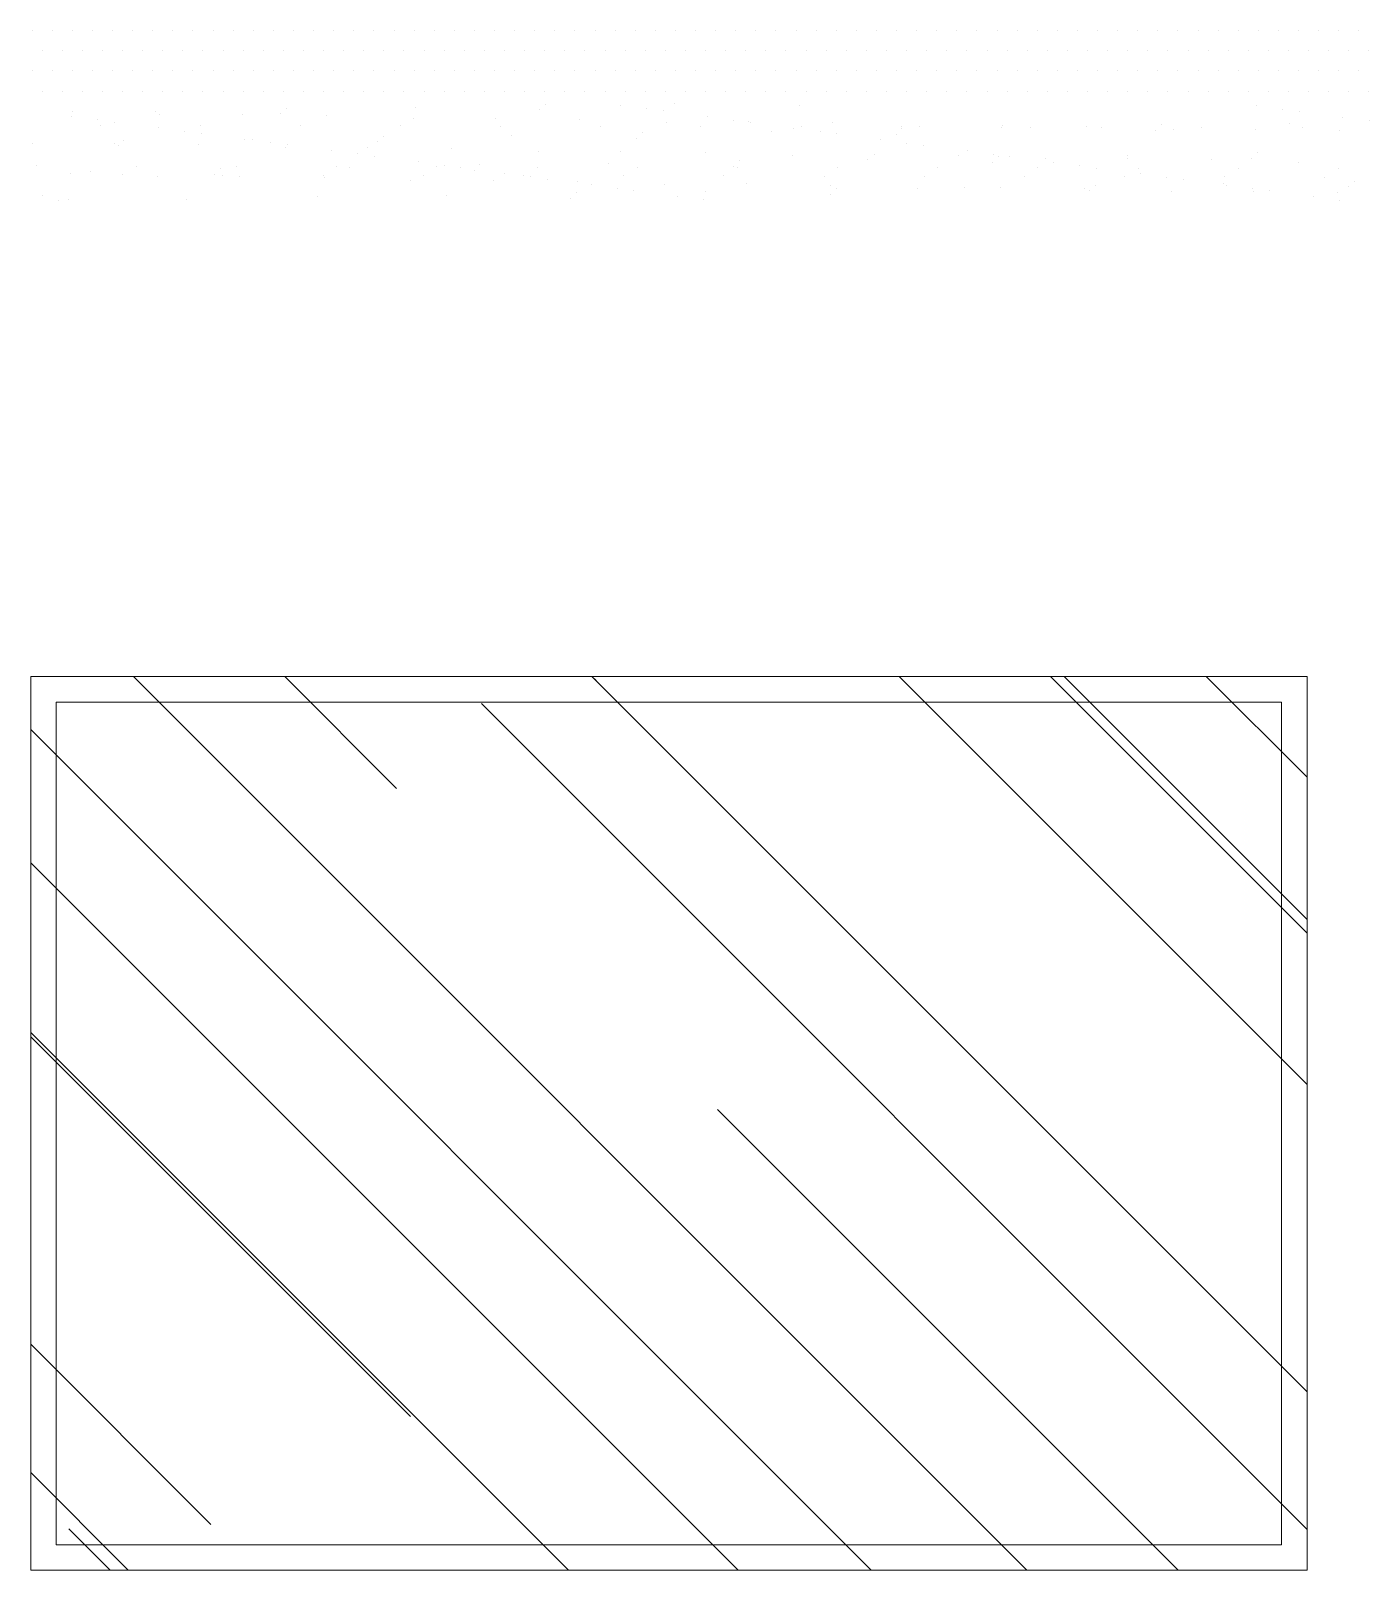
# Model space of a CAD drawing. Header units: millimetres. Extents: x -336 to -33, y -135 to 770.
# Drawn here: x -324.775 to -323.076, y 723.336 to 725.289 of the extents above; entities that cross this region are included whole.
import ezdxf

# ---------------------------------------------------------------- set-up
doc = ezdxf.new("R2010")
doc.units = ezdxf.units.MM
doc.header["$LTSCALE"] = 50
doc.header["$MEASUREMENT"] = 0
doc.layers.get('0').update_dxf_attribs({"linetype": 'CONTINUOUS'})
doc.layers.add('-HIDRO', color=8, linetype='CONTINUOUS')
doc.layers.add('COTA', color=7, linetype='CONTINUOUS')
doc.layers.add('E-Lay-9', color=9, linetype='CONTINUOUS', lineweight=9)

# ---------------------------------------------------------------- blocks, each defined once
blk = doc.blocks.new('A$C7AFB675E')
at = {"color": 8}
for p, q in [((3.5319, 2.1745), (3.5319, 2.1745)), ((3.5634, 2.1745), (3.5634, 2.1745)), ((3.5866, 2.1747), (3.5866, 2.1747)), ((3.5162, 2.1667), (3.5162, 2.1667)), ((3.5319, 2.1588), (3.5319, 2.1588)), ((3.5477, 2.1667), (3.5477, 2.1667)), ((3.5634, 2.1588), (3.5634, 2.1588)), ((3.634, 2.1633), (3.634, 2.1633)), ((3.6382, 2.1586), (3.6382, 2.1586)), ((3.5162, 2.1509), (3.5162, 2.1509)), ((3.5477, 2.1509), (3.5477, 2.1509)), ((3.5839, 2.1542), (3.5839, 2.1542)), ((3.5944, 2.1515), (3.5944, 2.1515)), ((3.624, 2.1506), (3.624, 2.1506)), ((3.643, 2.1499), (3.643, 2.1499)), ((3.6488, 2.1515), (3.6488, 2.1515)), ((3.5162, 2.1352), (3.5162, 2.1352)), ((3.5319, 2.143), (3.5319, 2.143)), ((3.5477, 2.1352), (3.5477, 2.1352)), ((3.5634, 2.143), (3.5634, 2.143)), ((3.6308, 2.14), (3.6308, 2.14)), ((3.5319, 2.1273), (3.5319, 2.1273)), ((3.5634, 2.1273), (3.5634, 2.1273)), ((3.6461, 2.131), (3.6461, 2.131)), ((3.5162, 2.1194), (3.5162, 2.1194)), ((3.5319, 2.1115), (3.5319, 2.1115)), ((3.5477, 2.1194), (3.5477, 2.1194)), ((3.5634, 2.1115), (3.5634, 2.1115)), ((3.5794, 2.12), (3.5794, 2.12)), ((3.5889, 2.1126), (3.5889, 2.1126)), ((3.592, 2.1221), (3.592, 2.1221)), ((3.6196, 2.1196), (3.6196, 2.1196)), ((3.5162, 2.1037), (3.5162, 2.1037)), ((3.5477, 2.1037), (3.5477, 2.1037)), ((3.5776, 2.1069), (3.5776, 2.1069)), ((3.5162, 2.0879), (3.5162, 2.0879)), ((3.5319, 2.0958), (3.5319, 2.0958)), ((3.5477, 2.0879), (3.5477, 2.0879)), ((3.5634, 2.0958), (3.5634, 2.0958)), ((3.5749, 2.0864), (3.5749, 2.0864)), ((3.6118, 2.0875), (3.6118, 2.0875)), ((3.6416, 2.0968), (3.6416, 2.0968)), ((3.5319, 2.08), (3.5319, 2.08)), ((3.5634, 2.08), (3.5634, 2.08)), ((3.5936, 2.0856), (3.5936, 2.0856)), ((3.6161, 2.0829), (3.6161, 2.0829)), ((3.6398, 2.0837), (3.6398, 2.0837)), ((3.6421, 2.084), (3.6421, 2.084)), ((3.5162, 2.0722), (3.5162, 2.0722)), ((3.5319, 2.0643), (3.5319, 2.0643)), ((3.5477, 2.0722), (3.5477, 2.0722)), ((3.5634, 2.0643), (3.5634, 2.0643)), ((3.6238, 2.0721), (3.6238, 2.0721)), ((3.6371, 2.0632), (3.6371, 2.0632)), ((3.5162, 2.0564), (3.5162, 2.0564)), ((3.5477, 2.0564), (3.5477, 2.0564)), ((3.6172, 2.0515), (3.6172, 2.0515)), ((3.6306, 2.0615), (3.6306, 2.0615)), ((3.6362, 2.0609), (3.6362, 2.0609)), ((3.5162, 2.0407), (3.5162, 2.0407)), ((3.5319, 2.0485), (3.5319, 2.0485)), ((3.5477, 2.0407), (3.5477, 2.0407)), ((3.5634, 2.0485), (3.5634, 2.0485)), ((3.5919, 2.0436), (3.5919, 2.0436)), ((3.5319, 2.0328), (3.5319, 2.0328)), ((3.5634, 2.0328), (3.5634, 2.0328)), ((3.6326, 2.029), (3.6326, 2.029)), ((3.5162, 2.0249), (3.5162, 2.0249)), ((3.5319, 2.017), (3.5319, 2.017)), ((3.5477, 2.0249), (3.5477, 2.0249)), ((3.5634, 2.017), (3.5634, 2.017)), ((3.5939, 2.0211), (3.5939, 2.0211)), ((3.6309, 2.0158), (3.6309, 2.0158)), ((3.6424, 2.0195), (3.6424, 2.0195)), ((3.5162, 2.0092), (3.5162, 2.0092)), ((3.5477, 2.0092), (3.5477, 2.0092)), ((3.5897, 2.0118), (3.5897, 2.0118)), ((3.594, 2.0071), (3.594, 2.0071)), ((3.5162, 1.9934), (3.5162, 1.9934)), ((3.5319, 2.0013), (3.5319, 2.0013)), ((3.5477, 1.9934), (3.5477, 1.9934)), ((3.5634, 2.0013), (3.5634, 2.0013)), ((3.6237, 1.9937), (3.6237, 1.9937)), ((3.6282, 1.9953), (3.6282, 1.9953)), ((3.5162, 1.9777), (3.5162, 1.9777)), ((3.5319, 1.9855), (3.5319, 1.9855)), ((3.5477, 1.9777), (3.5477, 1.9777)), ((3.5634, 1.9855), (3.5634, 1.9855)), ((3.6141, 1.9852), (3.6141, 1.9852)), ((3.6163, 1.9855), (3.6163, 1.9855)), ((3.6305, 1.983), (3.6305, 1.983)), ((3.5319, 1.9698), (3.5319, 1.9698)), ((3.5634, 1.9698), (3.5634, 1.9698)), ((3.5162, 1.9619), (3.5162, 1.9619)), ((3.5319, 1.954), (3.5319, 1.954)), ((3.5477, 1.9619), (3.5477, 1.9619)), ((3.5634, 1.954), (3.5634, 1.954)), ((3.5917, 1.9651), (3.5917, 1.9651)), ((3.6237, 1.9611), (3.6237, 1.9611)), ((3.637, 1.9601), (3.637, 1.9601)), ((3.6413, 1.9555), (3.6413, 1.9555)), ((3.5162, 1.9462), (3.5162, 1.9462)), ((3.5477, 1.9462), (3.5477, 1.9462)), ((3.5914, 1.953), (3.5914, 1.953)), ((3.622, 1.948), (3.622, 1.948)), ((3.64, 1.9514), (3.64, 1.9514)), ((3.5162, 1.9304), (3.5162, 1.9304)), ((3.5319, 1.9383), (3.5319, 1.9383)), ((3.5477, 1.9304), (3.5477, 1.9304)), ((3.5634, 1.9383), (3.5634, 1.9383)), ((3.5319, 1.9225), (3.5319, 1.9225)), ((3.5634, 1.9225), (3.5634, 1.9225)), ((3.6166, 1.9211), (3.6166, 1.9211)), ((3.6193, 1.9275), (3.6193, 1.9275)), ((3.5162, 1.9147), (3.5162, 1.9147)), ((3.5319, 1.9068), (3.5319, 1.9068)), ((3.5477, 1.9147), (3.5477, 1.9147)), ((3.5634, 1.9068), (3.5634, 1.9068)), ((3.5919, 1.9094), (3.5919, 1.9094)), ((3.6236, 1.9152), (3.6236, 1.9152)), ((3.5162, 1.8989), (3.5162, 1.8989)), ((3.5477, 1.8989), (3.5477, 1.8989)), ((3.6148, 1.8933), (3.6148, 1.8933)), ((3.6303, 1.9045), (3.6303, 1.9045)), ((3.5162, 1.8832), (3.5162, 1.8832)), ((3.5319, 1.891), (3.5319, 1.891)), ((3.5477, 1.8832), (3.5477, 1.8832)), ((3.5634, 1.891), (3.5634, 1.891)), ((3.5906, 1.8871), (3.5906, 1.8871)), ((3.5916, 1.8866), (3.5916, 1.8866)), ((3.6149, 1.8844), (3.6149, 1.8844)), ((3.6391, 1.8855), (3.6391, 1.8855)), ((3.5319, 1.8753), (3.5319, 1.8753)), ((3.5634, 1.8753), (3.5634, 1.8753)), ((3.613, 1.8802), (3.613, 1.8802)), ((3.6192, 1.8797), (3.6192, 1.8797)), ((3.5162, 1.8674), (3.5162, 1.8674)), ((3.5319, 1.8595), (3.5319, 1.8595)), ((3.5477, 1.8674), (3.5477, 1.8674)), ((3.5634, 1.8595), (3.5634, 1.8595)), ((3.6103, 1.8597), (3.6103, 1.8597)), ((3.6393, 1.8578), (3.6393, 1.8578)), ((3.5162, 1.8517), (3.5162, 1.8517)), ((3.5477, 1.8517), (3.5477, 1.8517)), ((3.6142, 1.853), (3.6142, 1.853)), ((3.5162, 1.8359), (3.5162, 1.8359)), ((3.5319, 1.8438), (3.5319, 1.8438)), ((3.5477, 1.8359), (3.5477, 1.8359)), ((3.5634, 1.8438), (3.5634, 1.8438)), ((3.6234, 1.8367), (3.6234, 1.8367)), ((3.5319, 1.828), (3.5319, 1.828)), ((3.5634, 1.828), (3.5634, 1.828)), ((3.5909, 1.8226), (3.5909, 1.8226)), ((3.6058, 1.8255), (3.6058, 1.8255)), ((3.6302, 1.8261), (3.6302, 1.8261)), ((3.6394, 1.821), (3.6394, 1.821)), ((3.5162, 1.8202), (3.5162, 1.8202)), ((3.5319, 1.8123), (3.5319, 1.8123)), ((3.5477, 1.8202), (3.5477, 1.8202)), ((3.5634, 1.8123), (3.5634, 1.8123)), ((3.6041, 1.8123), (3.6041, 1.8123)), ((3.5162, 1.8044), (3.5162, 1.8044)), ((3.5477, 1.8044), (3.5477, 1.8044)), ((3.5915, 1.8082), (3.5915, 1.8082)), ((3.5928, 1.8086), (3.5928, 1.8086)), ((3.5971, 1.804), (3.5971, 1.804)), ((3.5162, 1.7887), (3.5162, 1.7887)), ((3.5319, 1.7965), (3.5319, 1.7965)), ((3.5477, 1.7887), (3.5477, 1.7887)), ((3.5634, 1.7965), (3.5634, 1.7965)), ((3.6014, 1.7919), (3.6014, 1.7919)), ((3.6134, 1.787), (3.6134, 1.787)), ((3.5162, 1.7729), (3.5162, 1.7729)), ((3.5319, 1.7808), (3.5319, 1.7808)), ((3.5477, 1.7729), (3.5477, 1.7729)), ((3.5634, 1.7808), (3.5634, 1.7808)), ((3.6172, 1.782), (3.6172, 1.782)), ((3.5319, 1.765), (3.5319, 1.765)), ((3.5634, 1.765), (3.5634, 1.765)), ((3.5162, 1.7572), (3.5162, 1.7572)), ((3.5319, 1.7493), (3.5319, 1.7493)), ((3.5477, 1.7572), (3.5477, 1.7572)), ((3.5634, 1.7493), (3.5634, 1.7493)), ((3.5884, 1.7545), (3.5884, 1.7545)), ((3.5969, 1.7576), (3.5969, 1.7576)), ((3.6233, 1.7582), (3.6233, 1.7582)), ((3.637, 1.753), (3.637, 1.753)), ((3.6401, 1.757), (3.6401, 1.757)), ((3.6444, 1.7523), (3.6444, 1.7523)), ((3.5162, 1.7414), (3.5162, 1.7414)), ((3.5477, 1.7414), (3.5477, 1.7414)), ((3.5952, 1.7445), (3.5952, 1.7445)), ((3.63, 1.7476), (3.63, 1.7476)), ((3.5162, 1.7257), (3.5162, 1.7257)), ((3.5319, 1.7335), (3.5319, 1.7335)), ((3.5477, 1.7257), (3.5477, 1.7257)), ((3.5634, 1.7335), (3.5634, 1.7335)), ((3.575, 1.7282), (3.575, 1.7282)), ((3.5913, 1.7297), (3.5913, 1.7297)), ((3.5319, 1.7178), (3.5319, 1.7178)), ((3.5634, 1.7178), (3.5634, 1.7178)), ((3.5925, 1.724), (3.5925, 1.724)), ((3.6137, 1.7226), (3.6137, 1.7226)), ((3.5162, 1.7099), (3.5162, 1.7099)), ((3.5319, 1.702), (3.5319, 1.702)), ((3.5477, 1.7099), (3.5477, 1.7099)), ((3.5634, 1.702), (3.5634, 1.702)), ((3.595, 1.7063), (3.595, 1.7063)), ((3.5162, 1.6942), (3.5162, 1.6942)), ((3.5477, 1.6942), (3.5477, 1.6942)), ((3.5876, 1.6886), (3.5876, 1.6886)), ((3.588, 1.6898), (3.588, 1.6898)), ((3.5162, 1.6784), (3.5162, 1.6784)), ((3.5319, 1.6863), (3.5319, 1.6863)), ((3.5477, 1.6784), (3.5477, 1.6784)), ((3.5634, 1.6863), (3.5634, 1.6863)), ((3.5862, 1.6767), (3.5862, 1.6767)), ((3.618, 1.6812), (3.618, 1.6812)), ((3.6223, 1.6766), (3.6223, 1.6766)), ((3.6231, 1.6797), (3.6231, 1.6797)), ((3.6361, 1.687), (3.6361, 1.687)), ((3.5319, 1.6705), (3.5319, 1.6705)), ((3.5634, 1.6705), (3.5634, 1.6705)), ((3.6299, 1.6691), (3.6299, 1.6691)), ((3.5162, 1.6627), (3.5162, 1.6627)), ((3.5319, 1.6548), (3.5319, 1.6548)), ((3.5477, 1.6627), (3.5477, 1.6627)), ((3.5634, 1.6548), (3.5634, 1.6548)), ((3.5836, 1.6562), (3.5836, 1.6562)), ((3.6112, 1.6545), (3.6112, 1.6545)), ((3.6424, 1.6546), (3.6424, 1.6546)), ((3.6484, 1.6534), (3.6484, 1.6534)), ((3.5162, 1.6469), (3.5162, 1.6469)), ((3.5477, 1.6469), (3.5477, 1.6469)), ((3.5912, 1.6512), (3.5912, 1.6512)), ((3.5162, 1.6312), (3.5162, 1.6312)), ((3.5319, 1.639), (3.5319, 1.639)), ((3.5477, 1.6312), (3.5477, 1.6312)), ((3.5634, 1.639), (3.5634, 1.639)), ((3.5729, 1.6305), (3.5729, 1.6305)), ((3.6457, 1.633), (3.6457, 1.633)), ((3.5319, 1.6233), (3.5319, 1.6233)), ((3.5634, 1.6233), (3.5634, 1.6233)), ((3.579, 1.622), (3.579, 1.622)), ((3.5879, 1.6241), (3.5879, 1.6241)), ((3.6365, 1.6225), (3.6365, 1.6225)), ((3.5162, 1.6154), (3.5162, 1.6154)), ((3.5319, 1.6075), (3.5319, 1.6075)), ((3.5477, 1.6154), (3.5477, 1.6154)), ((3.5634, 1.6075), (3.5634, 1.6075)), ((3.5773, 1.6088), (3.5773, 1.6088)), ((3.5959, 1.6054), (3.5959, 1.6054)), ((3.5162, 1.5997), (3.5162, 1.5997)), ((3.5319, 1.5918), (3.5319, 1.5918)), ((3.5477, 1.5997), (3.5477, 1.5997)), ((3.5634, 1.5918), (3.5634, 1.5918)), ((3.6002, 1.6008), (3.6002, 1.6008)), ((3.623, 1.6013), (3.623, 1.6013)), ((3.6412, 1.5987), (3.6412, 1.5987)), ((3.5162, 1.5839), (3.5162, 1.5839)), ((3.5477, 1.5839), (3.5477, 1.5839)), ((3.5746, 1.5884), (3.5746, 1.5884)), ((3.6104, 1.5885), (3.6104, 1.5885)), ((3.6298, 1.5906), (3.6298, 1.5906)), ((3.6395, 1.5856), (3.6395, 1.5856)), ((3.5162, 1.5682), (3.5162, 1.5682)), ((3.5319, 1.576), (3.5319, 1.576)), ((3.5477, 1.5682), (3.5477, 1.5682)), ((3.5634, 1.576), (3.5634, 1.576)), ((3.591, 1.5727), (3.591, 1.5727)), ((3.6203, 1.5789), (3.6203, 1.5789)), ((3.5319, 1.5603), (3.5319, 1.5603)), ((3.5634, 1.5603), (3.5634, 1.5603)), ((3.5854, 1.5561), (3.5854, 1.5561)), ((3.6368, 1.5651), (3.6368, 1.5651)), ((3.5162, 1.5524), (3.5162, 1.5524)), ((3.5319, 1.5445), (3.5319, 1.5445)), ((3.5477, 1.5524), (3.5477, 1.5524)), ((3.5634, 1.5445), (3.5634, 1.5445)), ((3.634, 1.5545), (3.634, 1.5545)), ((3.6432, 1.5538), (3.6432, 1.5538)), ((3.6475, 1.5491), (3.6475, 1.5491)), ((3.5162, 1.5367), (3.5162, 1.5367)), ((3.5477, 1.5367), (3.5477, 1.5367)), ((3.5162, 1.5209), (3.5162, 1.5209)), ((3.5319, 1.5288), (3.5319, 1.5288)), ((3.5477, 1.5209), (3.5477, 1.5209)), ((3.5634, 1.5288), (3.5634, 1.5288)), ((3.5738, 1.5297), (3.5738, 1.5297)), ((3.578, 1.525), (3.578, 1.525)), ((3.6107, 1.5241), (3.6107, 1.5241)), ((3.6229, 1.5228), (3.6229, 1.5228)), ((3.6323, 1.5309), (3.6323, 1.5309)), ((3.5319, 1.513), (3.5319, 1.513)), ((3.5634, 1.513), (3.5634, 1.513)), ((3.6296, 1.5122), (3.6296, 1.5122)), ((3.6306, 1.5178), (3.6306, 1.5178)), ((3.5162, 1.5052), (3.5162, 1.5052)), ((3.5319, 1.4973), (3.5319, 1.4973)), ((3.5477, 1.5052), (3.5477, 1.5052)), ((3.5634, 1.4973), (3.5634, 1.4973)), ((3.5981, 1.5031), (3.5981, 1.5031)), ((3.6279, 1.4973), (3.6279, 1.4973)), ((3.5162, 1.4894), (3.5162, 1.4894)), ((3.5477, 1.4894), (3.5477, 1.4894)), ((3.5846, 1.4901), (3.5846, 1.4901)), ((3.5909, 1.4943), (3.5909, 1.4943)), ((3.6332, 1.4885), (3.6332, 1.4885)), ((3.5162, 1.4737), (3.5162, 1.4737)), ((3.5319, 1.4815), (3.5319, 1.4815)), ((3.5477, 1.4737), (3.5477, 1.4737)), ((3.5634, 1.4815), (3.5634, 1.4815)), ((3.6211, 1.478), (3.6211, 1.478)), ((3.6254, 1.4734), (3.6254, 1.4734)), ((3.5319, 1.4658), (3.5319, 1.4658)), ((3.5634, 1.4658), (3.5634, 1.4658)), ((3.6234, 1.4631), (3.6234, 1.4631)), ((3.5162, 1.4579), (3.5162, 1.4579)), ((3.5319, 1.45), (3.5319, 1.45)), ((3.5477, 1.4579), (3.5477, 1.4579)), ((3.5634, 1.45), (3.5634, 1.45)), ((3.6082, 1.456), (3.6082, 1.456)), ((3.6216, 1.4499), (3.6216, 1.4499)), ((3.6455, 1.4515), (3.6455, 1.4515)), ((3.5162, 1.4422), (3.5162, 1.4422)), ((3.5477, 1.4422), (3.5477, 1.4422)), ((3.6227, 1.4443), (3.6227, 1.4443)), ((3.5162, 1.4264), (3.5162, 1.4264)), ((3.5319, 1.4343), (3.5319, 1.4343)), ((3.5477, 1.4264), (3.5477, 1.4264)), ((3.5634, 1.4343), (3.5634, 1.4343)), ((3.576, 1.4274), (3.576, 1.4274)), ((3.5849, 1.4256), (3.5849, 1.4256)), ((3.6189, 1.4295), (3.6189, 1.4295)), ((3.6295, 1.4337), (3.6295, 1.4337)), ((3.6335, 1.424), (3.6335, 1.424)), ((3.5319, 1.4185), (3.5319, 1.4185)), ((3.5634, 1.4185), (3.5634, 1.4185)), ((3.5907, 1.4158), (3.5907, 1.4158)), ((3.5162, 1.4107), (3.5162, 1.4107)), ((3.5319, 1.4028), (3.5319, 1.4028)), ((3.5477, 1.4107), (3.5477, 1.4107)), ((3.5634, 1.4028), (3.5634, 1.4028)), ((3.599, 1.4023), (3.599, 1.4023)), ((3.5162, 1.3949), (3.5162, 1.3949)), ((3.5319, 1.387), (3.5319, 1.387)), ((3.5477, 1.3949), (3.5477, 1.3949)), ((3.5634, 1.387), (3.5634, 1.387)), ((3.6033, 1.3976), (3.6033, 1.3976)), ((3.6074, 1.3901), (3.6074, 1.3901)), ((3.6144, 1.3952), (3.6144, 1.3952)), ((3.5162, 1.3792), (3.5162, 1.3792)), ((3.5477, 1.3792), (3.5477, 1.3792)), ((3.6127, 1.3821), (3.6127, 1.3821)), ((3.6233, 1.3757), (3.6233, 1.3757)), ((3.5162, 1.3634), (3.5162, 1.3634)), ((3.5319, 1.3713), (3.5319, 1.3713)), ((3.5477, 1.3634), (3.5477, 1.3634)), ((3.5634, 1.3713), (3.5634, 1.3713)), ((3.6226, 1.3658), (3.6226, 1.3658)), ((3.5319, 1.3555), (3.5319, 1.3555)), ((3.5634, 1.3555), (3.5634, 1.3555)), ((3.5825, 1.3576), (3.5825, 1.3576)), ((3.61, 1.3616), (3.61, 1.3616)), ((3.6293, 1.3552), (3.6293, 1.3552)), ((3.631, 1.356), (3.631, 1.356)), ((3.6463, 1.3506), (3.6463, 1.3506)), ((3.5162, 1.3477), (3.5162, 1.3477)), ((3.5319, 1.3398), (3.5319, 1.3398)), ((3.5477, 1.3477), (3.5477, 1.3477)), ((3.5634, 1.3398), (3.5634, 1.3398)), ((3.5162, 1.3319), (3.5162, 1.3319)), ((3.5477, 1.3319), (3.5477, 1.3319)), ((3.5769, 1.3265), (3.5769, 1.3265)), ((3.5906, 1.3373), (3.5906, 1.3373)), ((3.6055, 1.3274), (3.6055, 1.3274)), ((3.5162, 1.3162), (3.5162, 1.3162)), ((3.5319, 1.324), (3.5319, 1.324)), ((3.5477, 1.3162), (3.5477, 1.3162)), ((3.5634, 1.324), (3.5634, 1.324)), ((3.5811, 1.3219), (3.5811, 1.3219)), ((3.6077, 1.3256), (3.6077, 1.3256)), ((3.5319, 1.3083), (3.5319, 1.3083)), ((3.5634, 1.3083), (3.5634, 1.3083)), ((3.6038, 1.3143), (3.6038, 1.3143)), ((3.5162, 1.3004), (3.5162, 1.3004)), ((3.5319, 1.2925), (3.5319, 1.2925)), ((3.5477, 1.3004), (3.5477, 1.3004)), ((3.5634, 1.2925), (3.5634, 1.2925)), ((3.5816, 1.2916), (3.5816, 1.2916)), ((3.6011, 1.2938), (3.6011, 1.2938)), ((3.6012, 1.3), (3.6012, 1.3)), ((3.5162, 1.2847), (3.5162, 1.2847)), ((3.5477, 1.2847), (3.5477, 1.2847)), ((3.6224, 1.2874), (3.6224, 1.2874)), ((3.6302, 1.29), (3.6302, 1.29)), ((3.5162, 1.2689), (3.5162, 1.2689)), ((3.5319, 1.2768), (3.5319, 1.2768)), ((3.5477, 1.2689), (3.5477, 1.2689)), ((3.5634, 1.2768), (3.5634, 1.2768)), ((3.6242, 1.2749), (3.6242, 1.2749)), ((3.6285, 1.2702), (3.6285, 1.2702)), ((3.6292, 1.2767), (3.6292, 1.2767)), ((3.5319, 1.261), (3.5319, 1.261)), ((3.5634, 1.261), (3.5634, 1.261)), ((3.5905, 1.2588), (3.5905, 1.2588)), ((3.5966, 1.2596), (3.5966, 1.2596)), ((3.6052, 1.2575), (3.6052, 1.2575)), ((3.5162, 1.2532), (3.5162, 1.2532)), ((3.5319, 1.2453), (3.5319, 1.2453)), ((3.5477, 1.2532), (3.5477, 1.2532)), ((3.5634, 1.2453), (3.5634, 1.2453)), ((3.5949, 1.2464), (3.5949, 1.2464)), ((3.6486, 1.2483), (3.6486, 1.2483)), ((3.5162, 1.2374), (3.5162, 1.2374)), ((3.5477, 1.2374), (3.5477, 1.2374)), ((3.5162, 1.2217), (3.5162, 1.2217)), ((3.5319, 1.2295), (3.5319, 1.2295)), ((3.5477, 1.2217), (3.5477, 1.2217)), ((3.5634, 1.2295), (3.5634, 1.2295)), ((3.5791, 1.2242), (3.5791, 1.2242)), ((3.5819, 1.2271), (3.5819, 1.2271)), ((3.5922, 1.226), (3.5922, 1.226)), ((3.6305, 1.2256), (3.6305, 1.2256)), ((3.5162, 1.2059), (3.5162, 1.2059)), ((3.5319, 1.2138), (3.5319, 1.2138)), ((3.5477, 1.2059), (3.5477, 1.2059)), ((3.5634, 1.2138), (3.5634, 1.2138)), ((3.6223, 1.2089), (3.6223, 1.2089)), ((3.5319, 1.198), (3.5319, 1.198)), ((3.5634, 1.198), (3.5634, 1.198)), ((3.6021, 1.1991), (3.6021, 1.1991)), ((3.6064, 1.1945), (3.6064, 1.1945)), ((3.629, 1.1983), (3.629, 1.1983)), ((3.5162, 1.1902), (3.5162, 1.1902)), ((3.5319, 1.1823), (3.5319, 1.1823)), ((3.5477, 1.1902), (3.5477, 1.1902)), ((3.5634, 1.1823), (3.5634, 1.1823)), ((3.5877, 1.1917), (3.5877, 1.1917)), ((3.6044, 1.1916), (3.6044, 1.1916)), ((3.5162, 1.1744), (3.5162, 1.1744)), ((3.5477, 1.1744), (3.5477, 1.1744)), ((3.5859, 1.1786), (3.5859, 1.1786)), ((3.5903, 1.1804), (3.5903, 1.1804)), ((3.6264, 1.1726), (3.6264, 1.1726)), ((3.5162, 1.1587), (3.5162, 1.1587)), ((3.5319, 1.1665), (3.5319, 1.1665)), ((3.5477, 1.1587), (3.5477, 1.1587)), ((3.5634, 1.1665), (3.5634, 1.1665)), ((3.5795, 1.1591), (3.5795, 1.1591)), ((3.5832, 1.1581), (3.5832, 1.1581)), ((3.5319, 1.1508), (3.5319, 1.1508)), ((3.5634, 1.1508), (3.5634, 1.1508)), ((3.628, 1.1575), (3.628, 1.1575)), ((3.6481, 1.1554), (3.6481, 1.1554)), ((3.6494, 1.1475), (3.6494, 1.1475)), ((3.5162, 1.1429), (3.5162, 1.1429)), ((3.5319, 1.135), (3.5319, 1.135)), ((3.5477, 1.1429), (3.5477, 1.1429)), ((3.5634, 1.135), (3.5634, 1.135)), ((3.6454, 1.1349), (3.6454, 1.1349)), ((3.5162, 1.1272), (3.5162, 1.1272)), ((3.5477, 1.1272), (3.5477, 1.1272)), ((3.6047, 1.1271), (3.6047, 1.1271)), ((3.6221, 1.1304), (3.6221, 1.1304))]:
    blk.add_line(p, q, dxfattribs=at)
at = {"layer": 'COTA', "color": 8, "linetype": 'Continuous'}
for p, q in [((4.022, 1.925), (4.223, 2.1261)), ((4.022, 1.5658), (4.5823, 2.1261)), ((4.022, 1.9358), (4.2123, 2.1261)), ((4.022, 2.0471), (4.1009, 2.1261)), ((4.022, 1.8065), (4.3416, 2.1261)), ((4.0431, 1.4792), (4.69, 2.1261)), ((4.2047, 1.7486), (4.5823, 2.1261)), ((4.361, 1.6642), (4.722, 2.0251)), ((4.022, 1.2066), (4.722, 1.9066)), ((4.0636, 1.1261), (4.722, 1.7845)), ((4.1678, 1.1261), (4.722, 1.6803)), ((4.022, 1.5658), (4.0251, 1.569)), ((4.3007, 1.1261), (4.722, 1.5474)), ((4.3043, 1.1261), (4.6017, 1.4235)), ((4.022, 1.3251), (4.1096, 1.4127)), ((4.5449, 1.1261), (4.6861, 1.2672)), ((4.6455, 1.1261), (4.722, 1.2025)), ((4.6897, 1.1559), (4.722, 1.1882))]:
    blk.add_line(p, q, dxfattribs=at)
at = {"layer": 'E-Lay-9', "color": 8}
for p, q in [((4.722, 2.1261), (4.022, 2.1261)), ((4.022, 2.1261), (4.022, 1.1261)), ((4.722, 1.1261), (4.722, 2.1261)), ((4.702, 2.1061), (4.042, 2.1061)), ((4.042, 2.1061), (4.042, 1.1461)), ((4.702, 1.1461), (4.702, 2.1061)), ((4.042, 1.1461), (4.702, 1.1461)), ((4.022, 1.1261), (4.722, 1.1261))]:
    blk.add_line(p, q, dxfattribs=at)

msp = doc.modelspace()

# ---------------------------------------------------------------- block references
at = {"layer": '-HIDRO', "ltscale": 0.35, "xscale": 1.62, "yscale": 1.62, "zscale": 1.62, "rotation": 270}
msp.add_blockref('A$C7AFB675E', (-326.5993, 730.9852), dxfattribs=at)

doc.saveas('drawing.dxf')
